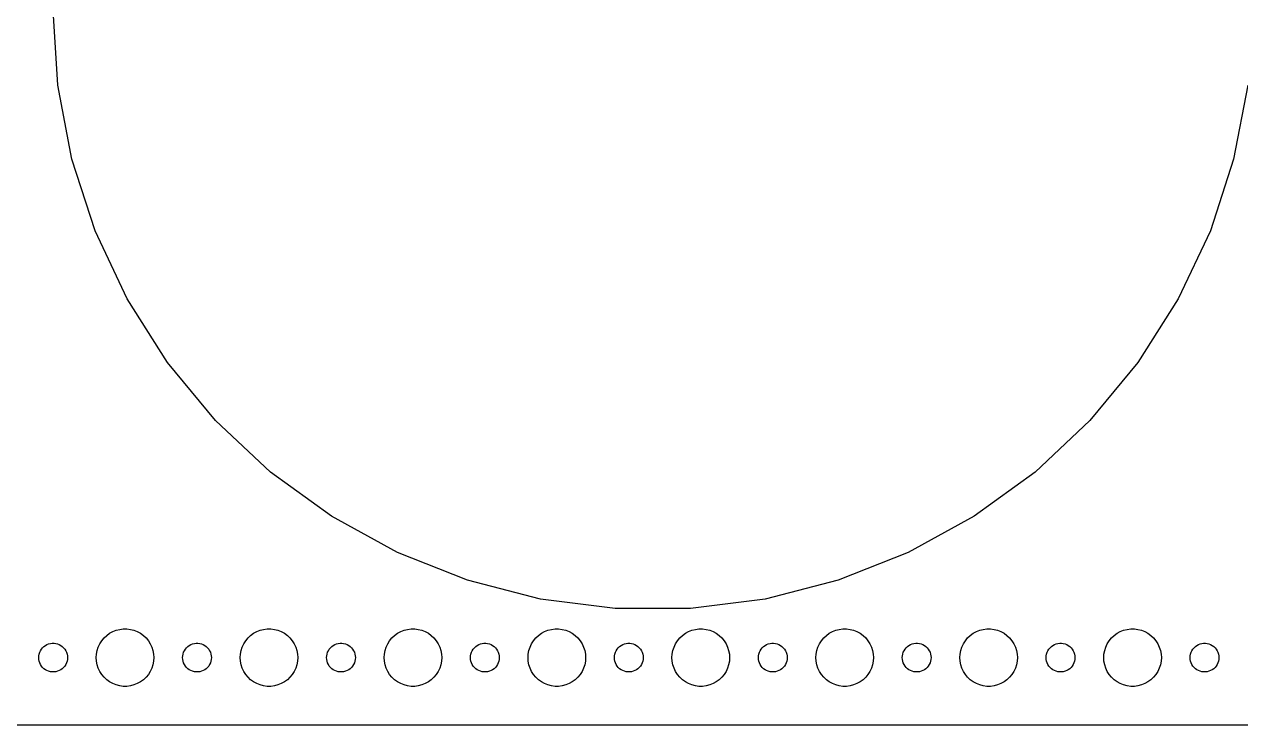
# Model space of a CAD drawing. Header units: metres. Extents: x -262 to 262, y -74 to 74.
# Drawn here: x -130.5 to -3.7, y -74.5 to -1.5 of the extents above; entities that cross this region are included whole.
import ezdxf

# ---------------------------------------------------------------- set-up
doc = ezdxf.new("R2010")
doc.units = ezdxf.units.M

msp = doc.modelspace()

# ---------------------------------------------------------------- linework, layer by layer
for p, q in [((-127.007, -7.83331), (-127.5, 0)), ((-125.536, -15.5431), (-127.007, -7.83331)), ((-2.99283, -7.83331), (-4.46355, -15.5431)), ((-123.111, -23.0078), (-125.536, -15.5431)), ((-4.46355, -15.5431), (-6.88896, -23.0078)), ((-119.769, -30.1096), (-123.111, -23.0078)), ((-6.88896, -23.0078), (-10.2308, -30.1096)), ((-115.564, -36.7366), (-119.769, -30.1096)), ((-10.2308, -30.1096), (-14.4364, -36.7366)), ((-110.561, -42.7842), (-115.564, -36.7366)), ((-14.4364, -36.7366), (-19.4395, -42.7842)), ((-104.839, -48.1571), (-110.561, -42.7842)), ((-19.4395, -42.7842), (-25.161, -48.1571)), ((-98.4892, -52.7705), (-104.839, -48.1571)), ((-25.161, -48.1571), (-31.5108, -52.7705)), ((-91.6112, -56.5517), (-98.4892, -52.7705)), ((-31.5108, -52.7705), (-38.3888, -56.5517)), ((-84.3136, -59.441), (-91.6112, -56.5517)), ((-38.3888, -56.5517), (-45.6864, -59.441)), ((-76.7113, -61.3929), (-84.3136, -59.441)), ((-45.6864, -59.441), (-53.2887, -61.3929)), ((-68.9244, -62.3767), (-76.7113, -61.3929)), ((-53.2887, -61.3929), (-61.0756, -62.3767)), ((-61.0756, -62.3767), (-68.9244, -62.3767)), ((-121.277, -64.7855), (-120.927, -64.6468)), ((-120.927, -64.6468), (-120.562, -64.5531)), ((-120.562, -64.5531), (-120.188, -64.5059)), ((-120.188, -64.5059), (-119.812, -64.5059)), ((-119.812, -64.5059), (-119.438, -64.5531)), ((-119.438, -64.5531), (-119.073, -64.6468)), ((-119.073, -64.6468), (-118.723, -64.7855)), ((-106.277, -64.7855), (-105.927, -64.6468)), ((-105.927, -64.6468), (-105.562, -64.5531)), ((-105.562, -64.5531), (-105.188, -64.5059)), ((-105.188, -64.5059), (-104.812, -64.5059)), ((-104.812, -64.5059), (-104.438, -64.5531)), ((-104.438, -64.5531), (-104.073, -64.6468)), ((-104.073, -64.6468), (-103.723, -64.7855)), ((-91.2773, -64.7855), (-90.927, -64.6468)), ((-90.927, -64.6468), (-90.5621, -64.5531)), ((-90.5621, -64.5531), (-90.1884, -64.5059)), ((-90.1884, -64.5059), (-89.8116, -64.5059)), ((-89.8116, -64.5059), (-89.4379, -64.5531)), ((-89.4379, -64.5531), (-89.073, -64.6468)), ((-89.073, -64.6468), (-88.7227, -64.7855)), ((-76.2773, -64.7855), (-75.927, -64.6468)), ((-75.927, -64.6468), (-75.5621, -64.5531)), ((-75.5621, -64.5531), (-75.1884, -64.5059)), ((-75.1884, -64.5059), (-74.8116, -64.5059)), ((-74.8116, -64.5059), (-74.4379, -64.5531)), ((-74.4379, -64.5531), (-74.073, -64.6468)), ((-74.073, -64.6468), (-73.7227, -64.7855)), ((-61.2773, -64.7855), (-60.927, -64.6468)), ((-60.927, -64.6468), (-60.5621, -64.5531)), ((-60.5621, -64.5531), (-60.1884, -64.5059)), ((-60.1884, -64.5059), (-59.8116, -64.5059)), ((-59.8116, -64.5059), (-59.4379, -64.5531)), ((-59.4379, -64.5531), (-59.0729, -64.6468)), ((-59.0729, -64.6468), (-58.7227, -64.7855)), ((-46.2773, -64.7855), (-45.927, -64.6468)), ((-45.927, -64.6468), (-45.5621, -64.5531)), ((-45.5621, -64.5531), (-45.1884, -64.5059)), ((-45.1884, -64.5059), (-44.8116, -64.5059)), ((-44.8116, -64.5059), (-44.4379, -64.5531)), ((-44.4379, -64.5531), (-44.0729, -64.6468)), ((-44.0729, -64.6468), (-43.7227, -64.7855)), ((-31.2773, -64.7855), (-30.927, -64.6468)), ((-30.927, -64.6468), (-30.5621, -64.5531)), ((-30.5621, -64.5531), (-30.1884, -64.5059)), ((-30.1884, -64.5059), (-29.8116, -64.5059)), ((-29.8116, -64.5059), (-29.4379, -64.5531)), ((-29.4379, -64.5531), (-29.0729, -64.6468)), ((-29.0729, -64.6468), (-28.7227, -64.7855)), ((-16.2773, -64.7855), (-15.927, -64.6468)), ((-15.927, -64.6468), (-15.5621, -64.5531)), ((-15.5621, -64.5531), (-15.1884, -64.5059)), ((-15.1884, -64.5059), (-14.8116, -64.5059)), ((-14.8116, -64.5059), (-14.4379, -64.5531)), ((-14.4379, -64.5531), (-14.0729, -64.6468)), ((-14.0729, -64.6468), (-13.7227, -64.7855)), ((-122.629, -66.0547), (-122.427, -65.7366)), ((-122.427, -65.7366), (-122.187, -65.4464)), ((-122.187, -65.4464), (-121.912, -65.1885)), ((-121.912, -65.1885), (-121.607, -64.967)), ((-121.607, -64.967), (-121.277, -64.7855)), ((-118.723, -64.7855), (-118.393, -64.967)), ((-118.393, -64.967), (-118.088, -65.1885)), ((-118.088, -65.1885), (-117.813, -65.4464)), ((-117.813, -65.4464), (-117.573, -65.7366)), ((-117.573, -65.7366), (-117.371, -66.0547)), ((-107.629, -66.0547), (-107.427, -65.7366)), ((-107.427, -65.7366), (-107.187, -65.4464)), ((-107.187, -65.4464), (-106.912, -65.1885)), ((-106.912, -65.1885), (-106.607, -64.967)), ((-106.607, -64.967), (-106.277, -64.7855)), ((-103.723, -64.7855), (-103.393, -64.967)), ((-103.393, -64.967), (-103.088, -65.1885)), ((-103.088, -65.1885), (-102.813, -65.4464)), ((-102.813, -65.4464), (-102.573, -65.7366)), ((-102.573, -65.7366), (-102.371, -66.0547)), ((-92.6289, -66.0547), (-92.427, -65.7366)), ((-92.427, -65.7366), (-92.1869, -65.4464)), ((-92.1869, -65.4464), (-91.9123, -65.1885)), ((-91.9123, -65.1885), (-91.6075, -64.967)), ((-91.6075, -64.967), (-91.2773, -64.7855)), ((-88.7227, -64.7855), (-88.3925, -64.967)), ((-88.3925, -64.967), (-88.0877, -65.1885)), ((-88.0877, -65.1885), (-87.8131, -65.4464)), ((-87.8131, -65.4464), (-87.573, -65.7366)), ((-87.573, -65.7366), (-87.3711, -66.0547)), ((-77.6289, -66.0547), (-77.427, -65.7366)), ((-77.427, -65.7366), (-77.1869, -65.4464)), ((-77.1869, -65.4464), (-76.9123, -65.1885)), ((-76.9123, -65.1885), (-76.6075, -64.967)), ((-76.6075, -64.967), (-76.2773, -64.7855)), ((-73.7227, -64.7855), (-73.3925, -64.967)), ((-73.3925, -64.967), (-73.0877, -65.1885)), ((-73.0877, -65.1885), (-72.8131, -65.4464)), ((-72.8131, -65.4464), (-72.573, -65.7366)), ((-72.573, -65.7366), (-72.3711, -66.0547)), ((-62.6289, -66.0547), (-62.427, -65.7366)), ((-62.427, -65.7366), (-62.1869, -65.4464)), ((-62.1869, -65.4464), (-61.9123, -65.1885)), ((-61.9123, -65.1885), (-61.6075, -64.967)), ((-61.6075, -64.967), (-61.2773, -64.7855)), ((-58.7227, -64.7855), (-58.3925, -64.967)), ((-58.3925, -64.967), (-58.0877, -65.1885)), ((-58.0877, -65.1885), (-57.8131, -65.4464)), ((-57.8131, -65.4464), (-57.5729, -65.7366)), ((-57.5729, -65.7366), (-57.3711, -66.0547)), ((-47.6289, -66.0547), (-47.427, -65.7366)), ((-47.427, -65.7366), (-47.1869, -65.4464)), ((-47.1869, -65.4464), (-46.9123, -65.1885)), ((-46.9123, -65.1885), (-46.6075, -64.967)), ((-46.6075, -64.967), (-46.2773, -64.7855)), ((-43.7227, -64.7855), (-43.3925, -64.967)), ((-43.3925, -64.967), (-43.0877, -65.1885)), ((-43.0877, -65.1885), (-42.8131, -65.4464)), ((-42.8131, -65.4464), (-42.5729, -65.7366)), ((-42.5729, -65.7366), (-42.3711, -66.0547)), ((-32.6289, -66.0547), (-32.427, -65.7366)), ((-32.427, -65.7366), (-32.1869, -65.4464)), ((-32.1869, -65.4464), (-31.9123, -65.1885)), ((-31.9123, -65.1885), (-31.6075, -64.967)), ((-31.6075, -64.967), (-31.2773, -64.7855)), ((-28.7227, -64.7855), (-28.3925, -64.967)), ((-28.3925, -64.967), (-28.0877, -65.1885)), ((-28.0877, -65.1885), (-27.8131, -65.4464)), ((-27.8131, -65.4464), (-27.5729, -65.7366)), ((-27.5729, -65.7366), (-27.3711, -66.0547)), ((-17.6289, -66.0547), (-17.427, -65.7366)), ((-17.427, -65.7366), (-17.1869, -65.4464)), ((-17.1869, -65.4464), (-16.9123, -65.1885)), ((-16.9123, -65.1885), (-16.6075, -64.967)), ((-16.6075, -64.967), (-16.2773, -64.7855)), ((-13.7227, -64.7855), (-13.3925, -64.967)), ((-13.3925, -64.967), (-13.0877, -65.1885)), ((-13.0877, -65.1885), (-12.8131, -65.4464)), ((-12.8131, -65.4464), (-12.5729, -65.7366)), ((-12.5729, -65.7366), (-12.3711, -66.0547)), ((-128.988, -67.312), (-128.953, -67.127)), ((-128.953, -67.127), (-128.895, -66.9478)), ((-128.895, -66.9478), (-128.814, -66.7774)), ((-128.814, -66.7774), (-128.714, -66.6183)), ((-128.714, -66.6183), (-128.593, -66.4732)), ((-128.593, -66.4732), (-128.456, -66.3442)), ((-128.456, -66.3442), (-128.304, -66.2335)), ((-128.304, -66.2335), (-128.139, -66.1428)), ((-128.139, -66.1428), (-127.964, -66.0734)), ((-127.964, -66.0734), (-127.781, -66.0266)), ((-127.781, -66.0266), (-127.594, -66.003)), ((-127.594, -66.003), (-127.406, -66.003)), ((-127.406, -66.003), (-127.219, -66.0266)), ((-127.219, -66.0266), (-127.036, -66.0734)), ((-127.036, -66.0734), (-126.861, -66.1428)), ((-126.861, -66.1428), (-126.696, -66.2335)), ((-126.696, -66.2335), (-126.544, -66.3442)), ((-126.544, -66.3442), (-126.407, -66.4732)), ((-126.407, -66.4732), (-126.286, -66.6183)), ((-126.286, -66.6183), (-126.186, -66.7774)), ((-126.186, -66.7774), (-126.105, -66.9478)), ((-126.105, -66.9478), (-126.047, -67.127)), ((-126.047, -67.127), (-126.012, -67.312)), ((-123, -67.5), (-122.976, -67.124)), ((-122.976, -67.124), (-122.906, -66.7539)), ((-122.906, -66.7539), (-122.789, -66.3956)), ((-122.789, -66.3956), (-122.629, -66.0547)), ((-117.371, -66.0547), (-117.211, -66.3956)), ((-117.211, -66.3956), (-117.094, -66.7539)), ((-117.094, -66.7539), (-117.024, -67.124)), ((-117.024, -67.124), (-117, -67.5)), ((-113.988, -67.312), (-113.953, -67.127)), ((-113.953, -67.127), (-113.895, -66.9478)), ((-113.895, -66.9478), (-113.814, -66.7774)), ((-113.814, -66.7774), (-113.714, -66.6183)), ((-113.714, -66.6183), (-113.593, -66.4732)), ((-113.593, -66.4732), (-113.456, -66.3442)), ((-113.456, -66.3442), (-113.304, -66.2335)), ((-113.304, -66.2335), (-113.139, -66.1428)), ((-113.139, -66.1428), (-112.964, -66.0734)), ((-112.964, -66.0734), (-112.781, -66.0266)), ((-112.781, -66.0266), (-112.594, -66.003)), ((-112.594, -66.003), (-112.406, -66.003)), ((-112.406, -66.003), (-112.219, -66.0266)), ((-112.219, -66.0266), (-112.036, -66.0734)), ((-112.036, -66.0734), (-111.861, -66.1428)), ((-111.861, -66.1428), (-111.696, -66.2335)), ((-111.696, -66.2335), (-111.544, -66.3442)), ((-111.544, -66.3442), (-111.407, -66.4732)), ((-111.407, -66.4732), (-111.286, -66.6183)), ((-111.286, -66.6183), (-111.186, -66.7774)), ((-111.186, -66.7774), (-111.105, -66.9478)), ((-111.105, -66.9478), (-111.047, -67.127)), ((-111.047, -67.127), (-111.012, -67.312)), ((-108, -67.5), (-107.976, -67.124)), ((-107.976, -67.124), (-107.906, -66.7539)), ((-107.906, -66.7539), (-107.789, -66.3956)), ((-107.789, -66.3956), (-107.629, -66.0547)), ((-102.371, -66.0547), (-102.211, -66.3956)), ((-102.211, -66.3956), (-102.094, -66.7539)), ((-102.094, -66.7539), (-102.024, -67.124)), ((-102.024, -67.124), (-102, -67.5)), ((-98.9882, -67.312), (-98.9529, -67.127)), ((-98.9529, -67.127), (-98.8947, -66.9478)), ((-98.8947, -66.9478), (-98.8145, -66.7774)), ((-98.8145, -66.7774), (-98.7135, -66.6183)), ((-98.7135, -66.6183), (-98.5934, -66.4732)), ((-98.5934, -66.4732), (-98.4561, -66.3442)), ((-98.4561, -66.3442), (-98.3037, -66.2335)), ((-98.3037, -66.2335), (-98.1387, -66.1428)), ((-98.1387, -66.1428), (-97.9635, -66.0734)), ((-97.9635, -66.0734), (-97.7811, -66.0266)), ((-97.7811, -66.0266), (-97.5942, -66.003)), ((-97.5942, -66.003), (-97.4058, -66.003)), ((-97.4058, -66.003), (-97.2189, -66.0266)), ((-97.2189, -66.0266), (-97.0365, -66.0734)), ((-97.0365, -66.0734), (-96.8613, -66.1428)), ((-96.8613, -66.1428), (-96.6963, -66.2335)), ((-96.6963, -66.2335), (-96.5439, -66.3442)), ((-96.5439, -66.3442), (-96.4065, -66.4732)), ((-96.4065, -66.4732), (-96.2865, -66.6183)), ((-96.2865, -66.6183), (-96.1855, -66.7774)), ((-96.1855, -66.7774), (-96.1053, -66.9478)), ((-96.1053, -66.9478), (-96.0471, -67.127)), ((-96.0471, -67.127), (-96.0118, -67.312)), ((-93, -67.5), (-92.9763, -67.124)), ((-92.9763, -67.124), (-92.9057, -66.7539)), ((-92.9057, -66.7539), (-92.7893, -66.3956)), ((-92.7893, -66.3956), (-92.6289, -66.0547)), ((-87.3711, -66.0547), (-87.2107, -66.3956)), ((-87.2107, -66.3956), (-87.0943, -66.7539)), ((-87.0943, -66.7539), (-87.0237, -67.124)), ((-87.0237, -67.124), (-87, -67.5)), ((-83.9882, -67.312), (-83.9529, -67.127)), ((-83.9529, -67.127), (-83.8947, -66.9478)), ((-83.8947, -66.9478), (-83.8145, -66.7774)), ((-83.8145, -66.7774), (-83.7135, -66.6183)), ((-83.7135, -66.6183), (-83.5934, -66.4732)), ((-83.5934, -66.4732), (-83.4561, -66.3442)), ((-83.4561, -66.3442), (-83.3037, -66.2335)), ((-83.3037, -66.2335), (-83.1387, -66.1428)), ((-83.1387, -66.1428), (-82.9635, -66.0734)), ((-82.9635, -66.0734), (-82.7811, -66.0266)), ((-82.7811, -66.0266), (-82.5942, -66.003)), ((-82.5942, -66.003), (-82.4058, -66.003)), ((-82.4058, -66.003), (-82.2189, -66.0266)), ((-82.2189, -66.0266), (-82.0365, -66.0734)), ((-82.0365, -66.0734), (-81.8613, -66.1428)), ((-81.8613, -66.1428), (-81.6963, -66.2335)), ((-81.6963, -66.2335), (-81.5439, -66.3442)), ((-81.5439, -66.3442), (-81.4065, -66.4732)), ((-81.4065, -66.4732), (-81.2865, -66.6183)), ((-81.2865, -66.6183), (-81.1855, -66.7774)), ((-81.1855, -66.7774), (-81.1053, -66.9478)), ((-81.1053, -66.9478), (-81.0471, -67.127)), ((-81.0471, -67.127), (-81.0118, -67.312)), ((-78, -67.5), (-77.9763, -67.124)), ((-77.9763, -67.124), (-77.9057, -66.7539)), ((-77.9057, -66.7539), (-77.7893, -66.3956)), ((-77.7893, -66.3956), (-77.6289, -66.0547)), ((-72.3711, -66.0547), (-72.2107, -66.3956)), ((-72.2107, -66.3956), (-72.0943, -66.7539)), ((-72.0943, -66.7539), (-72.0237, -67.124)), ((-72.0237, -67.124), (-72, -67.5)), ((-68.9882, -67.312), (-68.9529, -67.127)), ((-68.9529, -67.127), (-68.8947, -66.9478)), ((-68.8947, -66.9478), (-68.8145, -66.7774)), ((-68.8145, -66.7774), (-68.7135, -66.6183)), ((-68.7135, -66.6183), (-68.5934, -66.4732)), ((-68.5934, -66.4732), (-68.4561, -66.3442)), ((-68.4561, -66.3442), (-68.3037, -66.2335)), ((-68.3037, -66.2335), (-68.1387, -66.1428)), ((-68.1387, -66.1428), (-67.9635, -66.0734)), ((-67.9635, -66.0734), (-67.7811, -66.0266)), ((-67.7811, -66.0266), (-67.5942, -66.003)), ((-67.5942, -66.003), (-67.4058, -66.003)), ((-67.4058, -66.003), (-67.2189, -66.0266)), ((-67.2189, -66.0266), (-67.0365, -66.0734)), ((-67.0365, -66.0734), (-66.8613, -66.1428)), ((-66.8613, -66.1428), (-66.6963, -66.2335)), ((-66.6963, -66.2335), (-66.5439, -66.3442)), ((-66.5439, -66.3442), (-66.4065, -66.4732)), ((-66.4065, -66.4732), (-66.2865, -66.6183)), ((-66.2865, -66.6183), (-66.1855, -66.7774)), ((-66.1855, -66.7774), (-66.1053, -66.9478)), ((-66.1053, -66.9478), (-66.0471, -67.127)), ((-66.0471, -67.127), (-66.0118, -67.312)), ((-63, -67.5), (-62.9763, -67.124)), ((-62.9763, -67.124), (-62.9057, -66.7539)), ((-62.9057, -66.7539), (-62.7893, -66.3956)), ((-62.7893, -66.3956), (-62.6289, -66.0547)), ((-57.3711, -66.0547), (-57.2107, -66.3956)), ((-57.2107, -66.3956), (-57.0942, -66.7539)), ((-57.0942, -66.7539), (-57.0237, -67.124)), ((-57.0237, -67.124), (-57, -67.5)), ((-53.9882, -67.312), (-53.9529, -67.127)), ((-53.9529, -67.127), (-53.8947, -66.9478)), ((-53.8947, -66.9478), (-53.8145, -66.7774)), ((-53.8145, -66.7774), (-53.7135, -66.6183)), ((-53.7135, -66.6183), (-53.5934, -66.4732)), ((-53.5934, -66.4732), (-53.4561, -66.3442)), ((-53.4561, -66.3442), (-53.3037, -66.2335)), ((-53.3037, -66.2335), (-53.1387, -66.1428)), ((-53.1387, -66.1428), (-52.9635, -66.0734)), ((-52.9635, -66.0734), (-52.7811, -66.0266)), ((-52.7811, -66.0266), (-52.5942, -66.003)), ((-52.5942, -66.003), (-52.4058, -66.003)), ((-52.4058, -66.003), (-52.2189, -66.0266)), ((-52.2189, -66.0266), (-52.0365, -66.0734)), ((-52.0365, -66.0734), (-51.8613, -66.1428)), ((-51.8613, -66.1428), (-51.6963, -66.2335)), ((-51.6963, -66.2335), (-51.5439, -66.3442)), ((-51.5439, -66.3442), (-51.4065, -66.4732)), ((-51.4065, -66.4732), (-51.2865, -66.6183)), ((-51.2865, -66.6183), (-51.1855, -66.7774)), ((-51.1855, -66.7774), (-51.1053, -66.9478)), ((-51.1053, -66.9478), (-51.0471, -67.127)), ((-51.0471, -67.127), (-51.0118, -67.312)), ((-48, -67.5), (-47.9763, -67.124)), ((-47.9763, -67.124), (-47.9057, -66.7539)), ((-47.9057, -66.7539), (-47.7893, -66.3956)), ((-47.7893, -66.3956), (-47.6289, -66.0547)), ((-42.3711, -66.0547), (-42.2107, -66.3956)), ((-42.2107, -66.3956), (-42.0942, -66.7539)), ((-42.0942, -66.7539), (-42.0237, -67.124)), ((-42.0237, -67.124), (-42, -67.5)), ((-38.9882, -67.312), (-38.9529, -67.127)), ((-38.9529, -67.127), (-38.8947, -66.9478)), ((-38.8947, -66.9478), (-38.8145, -66.7774)), ((-38.8145, -66.7774), (-38.7135, -66.6183)), ((-38.7135, -66.6183), (-38.5934, -66.4732)), ((-38.5934, -66.4732), (-38.4561, -66.3442)), ((-38.4561, -66.3442), (-38.3037, -66.2335)), ((-38.3037, -66.2335), (-38.1387, -66.1428)), ((-38.1387, -66.1428), (-37.9635, -66.0734)), ((-37.9635, -66.0734), (-37.7811, -66.0266)), ((-37.7811, -66.0266), (-37.5942, -66.003)), ((-37.5942, -66.003), (-37.4058, -66.003)), ((-37.4058, -66.003), (-37.2189, -66.0266)), ((-37.2189, -66.0266), (-37.0365, -66.0734)), ((-37.0365, -66.0734), (-36.8613, -66.1428)), ((-36.8613, -66.1428), (-36.6963, -66.2335)), ((-36.6963, -66.2335), (-36.5439, -66.3442)), ((-36.5439, -66.3442), (-36.4065, -66.4732)), ((-36.4065, -66.4732), (-36.2865, -66.6183)), ((-36.2865, -66.6183), (-36.1855, -66.7774)), ((-36.1855, -66.7774), (-36.1053, -66.9478)), ((-36.1053, -66.9478), (-36.0471, -67.127)), ((-36.0471, -67.127), (-36.0118, -67.312)), ((-33, -67.5), (-32.9763, -67.124)), ((-32.9763, -67.124), (-32.9057, -66.7539)), ((-32.9057, -66.7539), (-32.7893, -66.3956)), ((-32.7893, -66.3956), (-32.6289, -66.0547)), ((-27.3711, -66.0547), (-27.2107, -66.3956)), ((-27.2107, -66.3956), (-27.0942, -66.7539)), ((-27.0942, -66.7539), (-27.0237, -67.124)), ((-27.0237, -67.124), (-27, -67.5)), ((-23.9882, -67.312), (-23.9529, -67.127)), ((-23.9529, -67.127), (-23.8947, -66.9478)), ((-23.8947, -66.9478), (-23.8145, -66.7774)), ((-23.8145, -66.7774), (-23.7135, -66.6183)), ((-23.7135, -66.6183), (-23.5934, -66.4732)), ((-23.5934, -66.4732), (-23.4561, -66.3442)), ((-23.4561, -66.3442), (-23.3037, -66.2335)), ((-23.3037, -66.2335), (-23.1387, -66.1428)), ((-23.1387, -66.1428), (-22.9635, -66.0734)), ((-22.9635, -66.0734), (-22.7811, -66.0266)), ((-22.7811, -66.0266), (-22.5942, -66.003)), ((-22.5942, -66.003), (-22.4058, -66.003)), ((-22.4058, -66.003), (-22.2189, -66.0266)), ((-22.2189, -66.0266), (-22.0365, -66.0734)), ((-22.0365, -66.0734), (-21.8613, -66.1428)), ((-21.8613, -66.1428), (-21.6963, -66.2335)), ((-21.6963, -66.2335), (-21.5439, -66.3442)), ((-21.5439, -66.3442), (-21.4065, -66.4732)), ((-21.4065, -66.4732), (-21.2865, -66.6183)), ((-21.2865, -66.6183), (-21.1855, -66.7774)), ((-21.1855, -66.7774), (-21.1053, -66.9478)), ((-21.1053, -66.9478), (-21.0471, -67.127)), ((-21.0471, -67.127), (-21.0118, -67.312)), ((-18, -67.5), (-17.9763, -67.124)), ((-17.9763, -67.124), (-17.9057, -66.7539)), ((-17.9057, -66.7539), (-17.7893, -66.3956)), ((-17.7893, -66.3956), (-17.6289, -66.0547)), ((-12.3711, -66.0547), (-12.2107, -66.3956)), ((-12.2107, -66.3956), (-12.0942, -66.7539)), ((-12.0942, -66.7539), (-12.0237, -67.124)), ((-12.0237, -67.124), (-12, -67.5)), ((-8.98816, -67.312), (-8.95287, -67.127)), ((-8.95287, -67.127), (-8.89465, -66.9478)), ((-8.89465, -66.9478), (-8.81445, -66.7774)), ((-8.81445, -66.7774), (-8.71352, -66.6183)), ((-8.71352, -66.6183), (-8.59344, -66.4732)), ((-8.59344, -66.4732), (-8.45613, -66.3442)), ((-8.45613, -66.3442), (-8.30373, -66.2335)), ((-8.30373, -66.2335), (-8.13866, -66.1428)), ((-8.13866, -66.1428), (-7.96352, -66.0734)), ((-7.96352, -66.0734), (-7.78107, -66.0266)), ((-7.78107, -66.0266), (-7.59418, -66.003)), ((-7.59418, -66.003), (-7.40581, -66.003)), ((-7.40581, -66.003), (-7.21892, -66.0266)), ((-7.21892, -66.0266), (-7.03647, -66.0734)), ((-7.03647, -66.0734), (-6.86133, -66.1428)), ((-6.86133, -66.1428), (-6.69626, -66.2335)), ((-6.69626, -66.2335), (-6.54385, -66.3442)), ((-6.54385, -66.3442), (-6.40654, -66.4732)), ((-6.40654, -66.4732), (-6.28647, -66.6183)), ((-6.28647, -66.6183), (-6.18553, -66.7774)), ((-6.18553, -66.7774), (-6.10533, -66.9478)), ((-6.10533, -66.9478), (-6.04712, -67.127)), ((-6.04712, -67.127), (-6.01183, -67.312)), ((-129, -67.5), (-128.988, -67.312)), ((-128.988, -67.688), (-129, -67.5)), ((-128.953, -67.873), (-128.988, -67.688)), ((-128.895, -68.0522), (-128.953, -67.873)), ((-128.814, -68.2226), (-128.895, -68.0522)), ((-128.714, -68.3817), (-128.814, -68.2226)), ((-128.593, -68.5268), (-128.714, -68.3817)), ((-126.286, -68.3817), (-126.407, -68.5268)), ((-126.186, -68.2226), (-126.286, -68.3817)), ((-126.105, -68.0522), (-126.186, -68.2226)), ((-126.047, -67.873), (-126.105, -68.0522)), ((-126.012, -67.688), (-126.047, -67.873)), ((-126.012, -67.312), (-126, -67.5)), ((-126, -67.5), (-126.012, -67.688)), ((-122.976, -67.876), (-123, -67.5)), ((-122.906, -68.2461), (-122.976, -67.876)), ((-122.789, -68.6044), (-122.906, -68.2461)), ((-117.094, -68.2461), (-117.211, -68.6044)), ((-117.024, -67.876), (-117.094, -68.2461)), ((-117, -67.5), (-117.024, -67.876)), ((-114, -67.5), (-113.988, -67.312)), ((-113.988, -67.688), (-114, -67.5)), ((-113.953, -67.873), (-113.988, -67.688)), ((-113.895, -68.0522), (-113.953, -67.873)), ((-113.814, -68.2226), (-113.895, -68.0522)), ((-113.714, -68.3817), (-113.814, -68.2226)), ((-113.593, -68.5268), (-113.714, -68.3817)), ((-111.286, -68.3817), (-111.407, -68.5268)), ((-111.186, -68.2226), (-111.286, -68.3817)), ((-111.105, -68.0522), (-111.186, -68.2226)), ((-111.047, -67.873), (-111.105, -68.0522)), ((-111.012, -67.688), (-111.047, -67.873)), ((-111.012, -67.312), (-111, -67.5)), ((-111, -67.5), (-111.012, -67.688)), ((-107.976, -67.876), (-108, -67.5)), ((-107.906, -68.2461), (-107.976, -67.876)), ((-107.789, -68.6044), (-107.906, -68.2461)), ((-102.094, -68.2461), (-102.211, -68.6044)), ((-102.024, -67.876), (-102.094, -68.2461)), ((-102, -67.5), (-102.024, -67.876)), ((-99, -67.5), (-98.9882, -67.312)), ((-98.9882, -67.688), (-99, -67.5)), ((-98.9529, -67.873), (-98.9882, -67.688)), ((-98.8947, -68.0522), (-98.9529, -67.873)), ((-98.8145, -68.2226), (-98.8947, -68.0522)), ((-98.7135, -68.3817), (-98.8145, -68.2226)), ((-98.5934, -68.5268), (-98.7135, -68.3817)), ((-96.2865, -68.3817), (-96.4065, -68.5268)), ((-96.1855, -68.2226), (-96.2865, -68.3817)), ((-96.1053, -68.0522), (-96.1855, -68.2226)), ((-96.0471, -67.873), (-96.1053, -68.0522)), ((-96.0118, -67.688), (-96.0471, -67.873)), ((-96.0118, -67.312), (-96, -67.5)), ((-96, -67.5), (-96.0118, -67.688)), ((-92.9763, -67.876), (-93, -67.5)), ((-92.9057, -68.2461), (-92.9763, -67.876)), ((-92.7893, -68.6044), (-92.9057, -68.2461)), ((-87.0943, -68.2461), (-87.2107, -68.6044)), ((-87.0237, -67.876), (-87.0943, -68.2461)), ((-87, -67.5), (-87.0237, -67.876)), ((-84, -67.5), (-83.9882, -67.312)), ((-83.9882, -67.688), (-84, -67.5)), ((-83.9529, -67.873), (-83.9882, -67.688)), ((-83.8947, -68.0522), (-83.9529, -67.873)), ((-83.8145, -68.2226), (-83.8947, -68.0522)), ((-83.7135, -68.3817), (-83.8145, -68.2226)), ((-83.5934, -68.5268), (-83.7135, -68.3817)), ((-81.2865, -68.3817), (-81.4065, -68.5268)), ((-81.1855, -68.2226), (-81.2865, -68.3817)), ((-81.1053, -68.0522), (-81.1855, -68.2226)), ((-81.0471, -67.873), (-81.1053, -68.0522)), ((-81.0118, -67.688), (-81.0471, -67.873)), ((-81.0118, -67.312), (-81, -67.5)), ((-81, -67.5), (-81.0118, -67.688)), ((-77.9763, -67.876), (-78, -67.5)), ((-77.9057, -68.2461), (-77.9763, -67.876)), ((-77.7893, -68.6044), (-77.9057, -68.2461)), ((-72.0943, -68.2461), (-72.2107, -68.6044)), ((-72.0237, -67.876), (-72.0943, -68.2461)), ((-72, -67.5), (-72.0237, -67.876)), ((-69, -67.5), (-68.9882, -67.312)), ((-68.9882, -67.688), (-69, -67.5)), ((-68.9529, -67.873), (-68.9882, -67.688)), ((-68.8947, -68.0522), (-68.9529, -67.873)), ((-68.8145, -68.2226), (-68.8947, -68.0522)), ((-68.7135, -68.3817), (-68.8145, -68.2226)), ((-68.5934, -68.5268), (-68.7135, -68.3817)), ((-66.2865, -68.3817), (-66.4065, -68.5268)), ((-66.1855, -68.2226), (-66.2865, -68.3817)), ((-66.1053, -68.0522), (-66.1855, -68.2226)), ((-66.0471, -67.873), (-66.1053, -68.0522)), ((-66.0118, -67.688), (-66.0471, -67.873)), ((-66.0118, -67.312), (-66, -67.5)), ((-66, -67.5), (-66.0118, -67.688)), ((-62.9763, -67.876), (-63, -67.5)), ((-62.9057, -68.2461), (-62.9763, -67.876)), ((-62.7893, -68.6044), (-62.9057, -68.2461)), ((-57.0942, -68.2461), (-57.2107, -68.6044)), ((-57.0237, -67.876), (-57.0942, -68.2461)), ((-57, -67.5), (-57.0237, -67.876)), ((-54, -67.5), (-53.9882, -67.312)), ((-53.9882, -67.688), (-54, -67.5)), ((-53.9529, -67.873), (-53.9882, -67.688)), ((-53.8947, -68.0522), (-53.9529, -67.873)), ((-53.8145, -68.2226), (-53.8947, -68.0522)), ((-53.7135, -68.3817), (-53.8145, -68.2226)), ((-53.5934, -68.5268), (-53.7135, -68.3817)), ((-51.2865, -68.3817), (-51.4065, -68.5268)), ((-51.1855, -68.2226), (-51.2865, -68.3817)), ((-51.1053, -68.0522), (-51.1855, -68.2226)), ((-51.0471, -67.873), (-51.1053, -68.0522)), ((-51.0118, -67.688), (-51.0471, -67.873)), ((-51.0118, -67.312), (-51, -67.5)), ((-51, -67.5), (-51.0118, -67.688)), ((-47.9763, -67.876), (-48, -67.5)), ((-47.9057, -68.2461), (-47.9763, -67.876)), ((-47.7893, -68.6044), (-47.9057, -68.2461)), ((-42.0942, -68.2461), (-42.2107, -68.6044)), ((-42.0237, -67.876), (-42.0942, -68.2461)), ((-42, -67.5), (-42.0237, -67.876)), ((-39, -67.5), (-38.9882, -67.312)), ((-38.9882, -67.688), (-39, -67.5)), ((-38.9529, -67.873), (-38.9882, -67.688)), ((-38.8947, -68.0522), (-38.9529, -67.873)), ((-38.8145, -68.2226), (-38.8947, -68.0522)), ((-38.7135, -68.3817), (-38.8145, -68.2226)), ((-38.5934, -68.5268), (-38.7135, -68.3817)), ((-36.2865, -68.3817), (-36.4065, -68.5268)), ((-36.1855, -68.2226), (-36.2865, -68.3817)), ((-36.1053, -68.0522), (-36.1855, -68.2226)), ((-36.0471, -67.873), (-36.1053, -68.0522)), ((-36.0118, -67.688), (-36.0471, -67.873)), ((-36.0118, -67.312), (-36, -67.5)), ((-36, -67.5), (-36.0118, -67.688)), ((-32.9763, -67.876), (-33, -67.5)), ((-32.9057, -68.2461), (-32.9763, -67.876)), ((-32.7893, -68.6044), (-32.9057, -68.2461)), ((-27.0942, -68.2461), (-27.2107, -68.6044)), ((-27.0237, -67.876), (-27.0942, -68.2461)), ((-27, -67.5), (-27.0237, -67.876)), ((-24, -67.5), (-23.9882, -67.312)), ((-23.9882, -67.688), (-24, -67.5)), ((-23.9529, -67.873), (-23.9882, -67.688)), ((-23.8947, -68.0522), (-23.9529, -67.873)), ((-23.8145, -68.2226), (-23.8947, -68.0522)), ((-23.7135, -68.3817), (-23.8145, -68.2226)), ((-23.5934, -68.5268), (-23.7135, -68.3817)), ((-21.2865, -68.3817), (-21.4065, -68.5268)), ((-21.1855, -68.2226), (-21.2865, -68.3817)), ((-21.1053, -68.0522), (-21.1855, -68.2226)), ((-21.0471, -67.873), (-21.1053, -68.0522)), ((-21.0118, -67.688), (-21.0471, -67.873)), ((-21.0118, -67.312), (-21, -67.5)), ((-21, -67.5), (-21.0118, -67.688)), ((-17.9763, -67.876), (-18, -67.5)), ((-17.9057, -68.2461), (-17.9763, -67.876)), ((-17.7893, -68.6044), (-17.9057, -68.2461)), ((-12.0942, -68.2461), (-12.2107, -68.6044)), ((-12.0237, -67.876), (-12.0942, -68.2461)), ((-12, -67.5), (-12.0237, -67.876)), ((-9, -67.5), (-8.98816, -67.312)), ((-8.98816, -67.688), (-9, -67.5)), ((-8.95287, -67.873), (-8.98816, -67.688)), ((-8.89465, -68.0522), (-8.95287, -67.873)), ((-8.81445, -68.2226), (-8.89465, -68.0522)), ((-8.71352, -68.3817), (-8.81445, -68.2226)), ((-8.59344, -68.5268), (-8.71352, -68.3817)), ((-6.28647, -68.3817), (-6.40654, -68.5268)), ((-6.18553, -68.2226), (-6.28647, -68.3817)), ((-6.10533, -68.0522), (-6.18553, -68.2226)), ((-6.04712, -67.873), (-6.10533, -68.0522)), ((-6.01183, -67.688), (-6.04712, -67.873)), ((-6.01183, -67.312), (-6, -67.5)), ((-6, -67.5), (-6.01183, -67.688)), ((-128.456, -68.6558), (-128.593, -68.5268)), ((-128.304, -68.7665), (-128.456, -68.6558)), ((-128.139, -68.8572), (-128.304, -68.7665)), ((-127.964, -68.9266), (-128.139, -68.8572)), ((-127.781, -68.9734), (-127.964, -68.9266)), ((-127.594, -68.997), (-127.781, -68.9734)), ((-127.406, -68.997), (-127.594, -68.997)), ((-127.219, -68.9734), (-127.406, -68.997)), ((-127.036, -68.9266), (-127.219, -68.9734)), ((-126.861, -68.8572), (-127.036, -68.9266)), ((-126.696, -68.7665), (-126.861, -68.8572)), ((-126.544, -68.6558), (-126.696, -68.7665)), ((-126.407, -68.5268), (-126.544, -68.6558)), ((-122.629, -68.9453), (-122.789, -68.6044)), ((-122.427, -69.2634), (-122.629, -68.9453)), ((-122.187, -69.5536), (-122.427, -69.2634)), ((-121.912, -69.8115), (-122.187, -69.5536)), ((-117.813, -69.5536), (-118.088, -69.8115)), ((-117.573, -69.2634), (-117.813, -69.5536)), ((-117.371, -68.9453), (-117.573, -69.2634)), ((-117.211, -68.6044), (-117.371, -68.9453)), ((-113.456, -68.6558), (-113.593, -68.5268)), ((-113.304, -68.7665), (-113.456, -68.6558)), ((-113.139, -68.8572), (-113.304, -68.7665)), ((-112.964, -68.9266), (-113.139, -68.8572)), ((-112.781, -68.9734), (-112.964, -68.9266)), ((-112.594, -68.997), (-112.781, -68.9734)), ((-112.406, -68.997), (-112.594, -68.997)), ((-112.219, -68.9734), (-112.406, -68.997)), ((-112.036, -68.9266), (-112.219, -68.9734)), ((-111.861, -68.8572), (-112.036, -68.9266)), ((-111.696, -68.7665), (-111.861, -68.8572)), ((-111.544, -68.6558), (-111.696, -68.7665)), ((-111.407, -68.5268), (-111.544, -68.6558)), ((-107.629, -68.9453), (-107.789, -68.6044)), ((-107.427, -69.2634), (-107.629, -68.9453)), ((-107.187, -69.5536), (-107.427, -69.2634)), ((-106.912, -69.8115), (-107.187, -69.5536)), ((-102.813, -69.5536), (-103.088, -69.8115)), ((-102.573, -69.2634), (-102.813, -69.5536)), ((-102.371, -68.9453), (-102.573, -69.2634)), ((-102.211, -68.6044), (-102.371, -68.9453)), ((-98.4561, -68.6558), (-98.5934, -68.5268)), ((-98.3037, -68.7665), (-98.4561, -68.6558)), ((-98.1387, -68.8572), (-98.3037, -68.7665)), ((-97.9635, -68.9266), (-98.1387, -68.8572)), ((-97.7811, -68.9734), (-97.9635, -68.9266)), ((-97.5942, -68.997), (-97.7811, -68.9734)), ((-97.4058, -68.997), (-97.5942, -68.997)), ((-97.2189, -68.9734), (-97.4058, -68.997)), ((-97.0365, -68.9266), (-97.2189, -68.9734)), ((-96.8613, -68.8572), (-97.0365, -68.9266)), ((-96.6963, -68.7665), (-96.8613, -68.8572)), ((-96.5439, -68.6558), (-96.6963, -68.7665)), ((-96.4065, -68.5268), (-96.5439, -68.6558)), ((-92.6289, -68.9453), (-92.7893, -68.6044)), ((-92.427, -69.2634), (-92.6289, -68.9453)), ((-92.1869, -69.5536), (-92.427, -69.2634)), ((-91.9123, -69.8115), (-92.1869, -69.5536)), ((-87.8131, -69.5536), (-88.0877, -69.8115)), ((-87.573, -69.2634), (-87.8131, -69.5536)), ((-87.3711, -68.9453), (-87.573, -69.2634)), ((-87.2107, -68.6044), (-87.3711, -68.9453)), ((-83.4561, -68.6558), (-83.5934, -68.5268)), ((-83.3037, -68.7665), (-83.4561, -68.6558)), ((-83.1387, -68.8572), (-83.3037, -68.7665)), ((-82.9635, -68.9266), (-83.1387, -68.8572)), ((-82.7811, -68.9734), (-82.9635, -68.9266)), ((-82.5942, -68.997), (-82.7811, -68.9734)), ((-82.4058, -68.997), (-82.5942, -68.997)), ((-82.2189, -68.9734), (-82.4058, -68.997)), ((-82.0365, -68.9266), (-82.2189, -68.9734)), ((-81.8613, -68.8572), (-82.0365, -68.9266)), ((-81.6963, -68.7665), (-81.8613, -68.8572)), ((-81.5439, -68.6558), (-81.6963, -68.7665)), ((-81.4065, -68.5268), (-81.5439, -68.6558)), ((-77.6289, -68.9453), (-77.7893, -68.6044)), ((-77.427, -69.2634), (-77.6289, -68.9453)), ((-77.1869, -69.5536), (-77.427, -69.2634)), ((-76.9123, -69.8115), (-77.1869, -69.5536)), ((-72.8131, -69.5536), (-73.0877, -69.8115)), ((-72.573, -69.2634), (-72.8131, -69.5536)), ((-72.3711, -68.9453), (-72.573, -69.2634)), ((-72.2107, -68.6044), (-72.3711, -68.9453)), ((-68.4561, -68.6558), (-68.5934, -68.5268)), ((-68.3037, -68.7665), (-68.4561, -68.6558)), ((-68.1387, -68.8572), (-68.3037, -68.7665)), ((-67.9635, -68.9266), (-68.1387, -68.8572)), ((-67.7811, -68.9734), (-67.9635, -68.9266)), ((-67.5942, -68.997), (-67.7811, -68.9734)), ((-67.4058, -68.997), (-67.5942, -68.997)), ((-67.2189, -68.9734), (-67.4058, -68.997)), ((-67.0365, -68.9266), (-67.2189, -68.9734)), ((-66.8613, -68.8572), (-67.0365, -68.9266)), ((-66.6963, -68.7665), (-66.8613, -68.8572)), ((-66.5439, -68.6558), (-66.6963, -68.7665)), ((-66.4065, -68.5268), (-66.5439, -68.6558)), ((-62.6289, -68.9453), (-62.7893, -68.6044)), ((-62.427, -69.2634), (-62.6289, -68.9453)), ((-62.1869, -69.5536), (-62.427, -69.2634)), ((-61.9123, -69.8115), (-62.1869, -69.5536)), ((-57.8131, -69.5536), (-58.0877, -69.8115)), ((-57.5729, -69.2634), (-57.8131, -69.5536)), ((-57.3711, -68.9453), (-57.5729, -69.2634)), ((-57.2107, -68.6044), (-57.3711, -68.9453)), ((-53.4561, -68.6558), (-53.5934, -68.5268)), ((-53.3037, -68.7665), (-53.4561, -68.6558)), ((-53.1387, -68.8572), (-53.3037, -68.7665)), ((-52.9635, -68.9266), (-53.1387, -68.8572)), ((-52.7811, -68.9734), (-52.9635, -68.9266)), ((-52.5942, -68.997), (-52.7811, -68.9734)), ((-52.4058, -68.997), (-52.5942, -68.997)), ((-52.2189, -68.9734), (-52.4058, -68.997)), ((-52.0365, -68.9266), (-52.2189, -68.9734)), ((-51.8613, -68.8572), (-52.0365, -68.9266)), ((-51.6963, -68.7665), (-51.8613, -68.8572)), ((-51.5439, -68.6558), (-51.6963, -68.7665)), ((-51.4065, -68.5268), (-51.5439, -68.6558)), ((-47.6289, -68.9453), (-47.7893, -68.6044)), ((-47.427, -69.2634), (-47.6289, -68.9453)), ((-47.1869, -69.5536), (-47.427, -69.2634)), ((-46.9123, -69.8115), (-47.1869, -69.5536)), ((-42.8131, -69.5536), (-43.0877, -69.8115)), ((-42.5729, -69.2634), (-42.8131, -69.5536)), ((-42.3711, -68.9453), (-42.5729, -69.2634)), ((-42.2107, -68.6044), (-42.3711, -68.9453)), ((-38.4561, -68.6558), (-38.5934, -68.5268)), ((-38.3037, -68.7665), (-38.4561, -68.6558)), ((-38.1387, -68.8572), (-38.3037, -68.7665)), ((-37.9635, -68.9266), (-38.1387, -68.8572)), ((-37.7811, -68.9734), (-37.9635, -68.9266)), ((-37.5942, -68.997), (-37.7811, -68.9734)), ((-37.4058, -68.997), (-37.5942, -68.997)), ((-37.2189, -68.9734), (-37.4058, -68.997)), ((-37.0365, -68.9266), (-37.2189, -68.9734)), ((-36.8613, -68.8572), (-37.0365, -68.9266)), ((-36.6963, -68.7665), (-36.8613, -68.8572)), ((-36.5439, -68.6558), (-36.6963, -68.7665)), ((-36.4065, -68.5268), (-36.5439, -68.6558)), ((-32.6289, -68.9453), (-32.7893, -68.6044)), ((-32.427, -69.2634), (-32.6289, -68.9453)), ((-32.1869, -69.5536), (-32.427, -69.2634)), ((-31.9123, -69.8115), (-32.1869, -69.5536)), ((-27.8131, -69.5536), (-28.0877, -69.8115)), ((-27.5729, -69.2634), (-27.8131, -69.5536)), ((-27.3711, -68.9453), (-27.5729, -69.2634)), ((-27.2107, -68.6044), (-27.3711, -68.9453)), ((-23.4561, -68.6558), (-23.5934, -68.5268)), ((-23.3037, -68.7665), (-23.4561, -68.6558)), ((-23.1387, -68.8572), (-23.3037, -68.7665)), ((-22.9635, -68.9266), (-23.1387, -68.8572)), ((-22.7811, -68.9734), (-22.9635, -68.9266)), ((-22.5942, -68.997), (-22.7811, -68.9734)), ((-22.4058, -68.997), (-22.5942, -68.997)), ((-22.2189, -68.9734), (-22.4058, -68.997)), ((-22.0365, -68.9266), (-22.2189, -68.9734)), ((-21.8613, -68.8572), (-22.0365, -68.9266)), ((-21.6963, -68.7665), (-21.8613, -68.8572)), ((-21.5439, -68.6558), (-21.6963, -68.7665)), ((-21.4065, -68.5268), (-21.5439, -68.6558)), ((-17.6289, -68.9453), (-17.7893, -68.6044)), ((-17.427, -69.2634), (-17.6289, -68.9453)), ((-17.1869, -69.5536), (-17.427, -69.2634)), ((-16.9123, -69.8115), (-17.1869, -69.5536)), ((-12.8131, -69.5536), (-13.0877, -69.8115)), ((-12.5729, -69.2634), (-12.8131, -69.5536)), ((-12.3711, -68.9453), (-12.5729, -69.2634)), ((-12.2107, -68.6044), (-12.3711, -68.9453)), ((-8.45613, -68.6558), (-8.59344, -68.5268)), ((-8.30373, -68.7665), (-8.45613, -68.6558)), ((-8.13866, -68.8572), (-8.30373, -68.7665)), ((-7.96352, -68.9266), (-8.13866, -68.8572)), ((-7.78107, -68.9734), (-7.96352, -68.9266)), ((-7.59418, -68.997), (-7.78107, -68.9734)), ((-7.40581, -68.997), (-7.59418, -68.997)), ((-7.21892, -68.9734), (-7.40581, -68.997)), ((-7.03647, -68.9266), (-7.21892, -68.9734)), ((-6.86133, -68.8572), (-7.03647, -68.9266)), ((-6.69626, -68.7665), (-6.86133, -68.8572)), ((-6.54385, -68.6558), (-6.69626, -68.7665)), ((-6.40654, -68.5268), (-6.54385, -68.6558)), ((-121.607, -70.033), (-121.912, -69.8115)), ((-121.277, -70.2145), (-121.607, -70.033)), ((-120.927, -70.3532), (-121.277, -70.2145)), ((-120.562, -70.4469), (-120.927, -70.3532)), ((-120.188, -70.4941), (-120.562, -70.4469)), ((-119.812, -70.4941), (-120.188, -70.4941)), ((-119.438, -70.4469), (-119.812, -70.4941)), ((-119.073, -70.3532), (-119.438, -70.4469)), ((-118.723, -70.2145), (-119.073, -70.3532)), ((-118.393, -70.033), (-118.723, -70.2145)), ((-118.088, -69.8115), (-118.393, -70.033)), ((-106.607, -70.033), (-106.912, -69.8115)), ((-106.277, -70.2145), (-106.607, -70.033)), ((-105.927, -70.3532), (-106.277, -70.2145)), ((-105.562, -70.4469), (-105.927, -70.3532)), ((-105.188, -70.4941), (-105.562, -70.4469)), ((-104.812, -70.4941), (-105.188, -70.4941)), ((-104.438, -70.4469), (-104.812, -70.4941)), ((-104.073, -70.3532), (-104.438, -70.4469)), ((-103.723, -70.2145), (-104.073, -70.3532)), ((-103.393, -70.033), (-103.723, -70.2145)), ((-103.088, -69.8115), (-103.393, -70.033)), ((-91.6075, -70.033), (-91.9123, -69.8115)), ((-91.2773, -70.2145), (-91.6075, -70.033)), ((-90.927, -70.3532), (-91.2773, -70.2145)), ((-90.5621, -70.4469), (-90.927, -70.3532)), ((-90.1884, -70.4941), (-90.5621, -70.4469)), ((-89.8116, -70.4941), (-90.1884, -70.4941)), ((-89.4379, -70.4469), (-89.8116, -70.4941)), ((-89.073, -70.3532), (-89.4379, -70.4469)), ((-88.7227, -70.2145), (-89.073, -70.3532)), ((-88.3925, -70.033), (-88.7227, -70.2145)), ((-88.0877, -69.8115), (-88.3925, -70.033)), ((-76.6075, -70.033), (-76.9123, -69.8115)), ((-76.2773, -70.2145), (-76.6075, -70.033)), ((-75.927, -70.3532), (-76.2773, -70.2145)), ((-75.5621, -70.4469), (-75.927, -70.3532)), ((-75.1884, -70.4941), (-75.5621, -70.4469)), ((-74.8116, -70.4941), (-75.1884, -70.4941)), ((-74.4379, -70.4469), (-74.8116, -70.4941)), ((-74.073, -70.3532), (-74.4379, -70.4469)), ((-73.7227, -70.2145), (-74.073, -70.3532)), ((-73.3925, -70.033), (-73.7227, -70.2145)), ((-73.0877, -69.8115), (-73.3925, -70.033)), ((-61.6075, -70.033), (-61.9123, -69.8115)), ((-61.2773, -70.2145), (-61.6075, -70.033)), ((-60.927, -70.3532), (-61.2773, -70.2145)), ((-60.5621, -70.4469), (-60.927, -70.3532)), ((-60.1884, -70.4941), (-60.5621, -70.4469)), ((-59.8116, -70.4941), (-60.1884, -70.4941)), ((-59.4379, -70.4469), (-59.8116, -70.4941)), ((-59.0729, -70.3532), (-59.4379, -70.4469)), ((-58.7227, -70.2145), (-59.0729, -70.3532)), ((-58.3925, -70.033), (-58.7227, -70.2145)), ((-58.0877, -69.8115), (-58.3925, -70.033)), ((-46.6075, -70.033), (-46.9123, -69.8115)), ((-46.2773, -70.2145), (-46.6075, -70.033)), ((-45.927, -70.3532), (-46.2773, -70.2145)), ((-45.5621, -70.4469), (-45.927, -70.3532)), ((-45.1884, -70.4941), (-45.5621, -70.4469)), ((-44.8116, -70.4941), (-45.1884, -70.4941)), ((-44.4379, -70.4469), (-44.8116, -70.4941)), ((-44.0729, -70.3532), (-44.4379, -70.4469)), ((-43.7227, -70.2145), (-44.0729, -70.3532)), ((-43.3925, -70.033), (-43.7227, -70.2145)), ((-43.0877, -69.8115), (-43.3925, -70.033)), ((-31.6075, -70.033), (-31.9123, -69.8115)), ((-31.2773, -70.2145), (-31.6075, -70.033)), ((-30.927, -70.3532), (-31.2773, -70.2145)), ((-30.5621, -70.4469), (-30.927, -70.3532)), ((-30.1884, -70.4941), (-30.5621, -70.4469)), ((-29.8116, -70.4941), (-30.1884, -70.4941)), ((-29.4379, -70.4469), (-29.8116, -70.4941)), ((-29.0729, -70.3532), (-29.4379, -70.4469)), ((-28.7227, -70.2145), (-29.0729, -70.3532)), ((-28.3925, -70.033), (-28.7227, -70.2145)), ((-28.0877, -69.8115), (-28.3925, -70.033)), ((-16.6075, -70.033), (-16.9123, -69.8115)), ((-16.2773, -70.2145), (-16.6075, -70.033)), ((-15.927, -70.3532), (-16.2773, -70.2145)), ((-15.5621, -70.4469), (-15.927, -70.3532)), ((-15.1884, -70.4941), (-15.5621, -70.4469)), ((-14.8116, -70.4941), (-15.1884, -70.4941)), ((-14.4379, -70.4469), (-14.8116, -70.4941)), ((-14.0729, -70.3532), (-14.4379, -70.4469)), ((-13.7227, -70.2145), (-14.0729, -70.3532)), ((-13.3925, -70.033), (-13.7227, -70.2145)), ((-13.0877, -69.8115), (-13.3925, -70.033)), ((-257.314, -74.4901), (257.314, -74.4901))]:
    msp.add_line(p, q)

doc.saveas('drawing.dxf')
